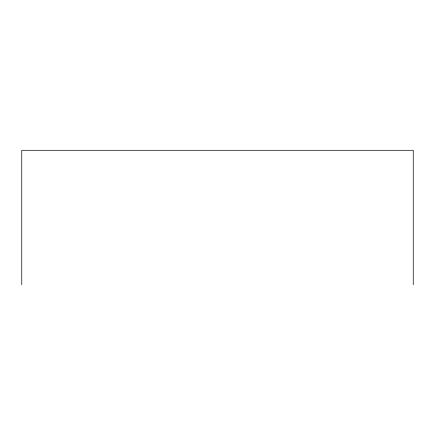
<?xml version="1.0" encoding="UTF-8"?>
<svg xmlns="http://www.w3.org/2000/svg" width="435" height="435" viewBox="0 0 435 435"><rect width="100%" height="100%" fill="white"/><g stroke="black" fill="none" stroke-linecap="round" stroke-linejoin="round"><path stroke-width="0.65" d="M413.25 284.702L413.25 150.298L21.75 150.298L21.75 284.702"/></g></svg>
